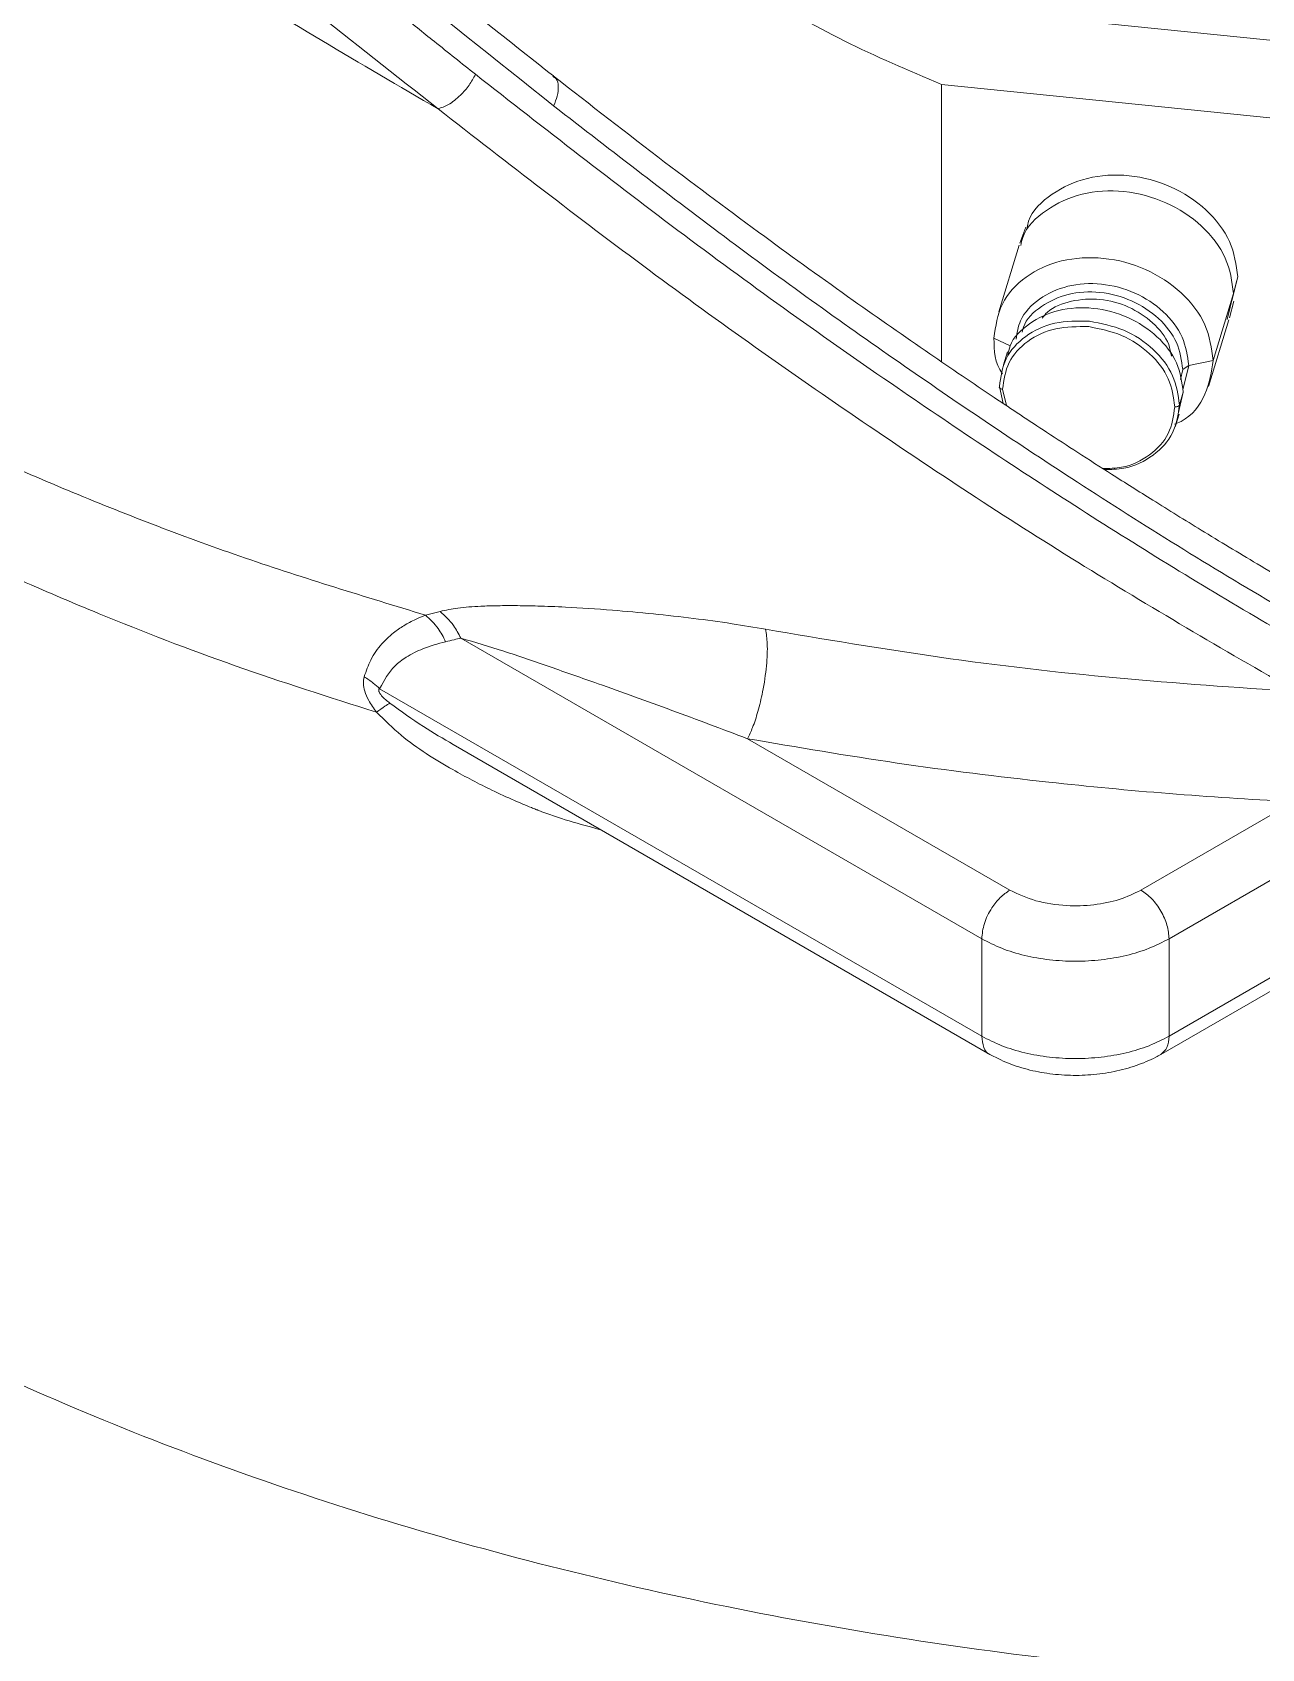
# Model space of a CAD drawing. Header units: millimetres. Extents: x 169 to 14583, y -399 to 10804.
# Drawn here: x 13224.5 to 13317.3, y 7036.6 to 7158.6 of the extents above; entities that cross this region are included whole.
import ezdxf

# ---------------------------------------------------------------- set-up
doc = ezdxf.new("R2010")
doc.units = ezdxf.units.MM
doc.header["$LTSCALE"] = 35

msp = doc.modelspace()

# ---------------------------------------------------------------- linework, layer by layer
at = {"color": 7, "linetype": 'Continuous', "lineweight": 18}
for p, q in [((13289.355, 7160.885), (13368.14, 7152.866)), ((13293.164, 7154.636), (13360.858, 7147.745)), ((13293.164, 7133.706), (13293.164, 7154.636)), ((13299.527, 7143.88), (13299.079, 7142.649)), ((13299.022, 7142.505), (13297.483, 7137.468)), ((13315.081, 7138.328), (13315.52, 7140.112)), ((13313.666, 7133.813), (13315.204, 7138.85)), ((13314.727, 7136.909), (13315.204, 7138.85)), ((13314.892, 7137.016), (13315.21, 7138.293)), ((13313.304, 7131.843), (13314.842, 7136.879)), ((13297.121, 7135.498), (13298.341, 7134.907)), ((13298.131, 7134.453), (13297.836, 7133.487)), ((13311.186, 7132.371), (13311.372, 7133.119)), ((13311.368, 7131.596), (13311.817, 7133.425)), ((13311.817, 7133.425), (13313.666, 7133.813)), ((13297.525, 7131.832), (13297.823, 7130.556)), ((13297.768, 7131.631), (13298.059, 7130.4)), ((13311.009, 7129.784), (13311.41, 7131.415)), ((13311.115, 7130.448), (13311.41, 7131.415)), ((13310.803, 7128.793), (13311.098, 7129.76)), ((13255.32, 7114.865), (13254.218, 7114.582)), ((13256.871, 7112.849), (13296.194, 7090.148)), ((13250.755, 7109.031), (13296.194, 7082.799)), ((13256.307, 7104.811), (13296.816, 7081.426)), ((13256.312, 7104.82), (13256.498, 7104.709)), ((13298.316, 7093.823), (13278.517, 7105.252)), ((13310.336, 7090.148), (13330.915, 7102.028)), ((13343.641, 7102.026), (13310.336, 7082.799)), ((13308.215, 7093.823), (13319.756, 7100.485)), ((13309.715, 7081.426), (13334.12, 7095.514)), ((13296.194, 7082.799), (13296.194, 7090.148)), ((13310.336, 7082.799), (13310.336, 7090.148))]:
    msp.add_line(p, q, dxfattribs=at)
at = {"color": 7, "linetype": 'Continuous', "lineweight": 18, "flags": 128}
for points in [[(13315.204, 7138.85), (13315.381, 7139.556), (13315.52, 7140.112)], [(13311.372, 7133.119), (13311.621, 7133.29), (13311.817, 7133.425)]]:
    msp.add_lwpolyline(points, dxfattribs=at)
at = {"color": 7, "linetype": 'Continuous', "lineweight": 18}
for points, knots in [([(13156.83, 7220.948), (13157.606, 7220.537), (13159.157, 7219.716), (13161.739, 7218.145), (13164.449, 7216.363), (13167.59, 7214.168), (13171.147, 7211.558), (13175.093, 7208.567), (13180.455, 7204.431), (13187.224, 7199.156), (13195.41, 7192.847), (13206.468, 7184.515), (13220.478, 7174.462), (13237.583, 7163.074), (13249.304, 7156.221), (13255.158, 7152.799)], [0, 0, 0, 0, 0.0282868, 0.0565648, 0.0851011, 0.1140743, 0.1534742, 0.1937041, 0.2346093, 0.3178281, 0.4022353, 0.4872891, 0.6582088, 0.8293081, 1, 1, 1, 1]), ([(13269.076, 7218.004), (13268.618, 7217.591), (13266.486, 7215.669), (13263.591, 7211.932), (13260.487, 7206.857), (13258.465, 7201.592), (13257.463, 7196.234), (13257.523, 7190.843), (13258.632, 7185.492), (13260.778, 7180.246), (13263.938, 7175.174), (13268.067, 7170.34), (13273.11, 7165.802), (13279.021, 7161.633), (13285.666, 7157.838), (13290.667, 7155.702), (13293.164, 7154.636)], [0, 0, 0, 0, 0.02059908, 0.09587695, 0.17114921, 0.24662979, 0.32190767, 0.39717992, 0.47266051, 0.54793838, 0.62321064, 0.69869122, 0.77396909, 0.84924045, 0.92471748, 1, 1, 1, 1]), ([(13263.863, 7155.283), (13260.2, 7158.183), (13253.01, 7163.875), (13242.472, 7172.342), (13232.35, 7180.503), (13222.616, 7188.302), (13213.247, 7195.702), (13207.045, 7200.337), (13204.012, 7202.604)], [0, 0, 0, 0, 0.1837848, 0.360681, 0.5307129, 0.6939116, 0.850321, 1, 1, 1, 1]), ([(13257.984, 7155.407), (13256.949, 7156.232), (13255.063, 7157.738), (13252.509, 7159.786), (13250.259, 7161.596), (13247.935, 7163.47), (13245.188, 7165.69), (13242.202, 7168.112), (13239.132, 7170.607), (13235.692, 7173.411), (13231.926, 7176.486), (13227.986, 7179.707), (13224.553, 7182.512), (13215.697, 7189.751), (13207.966, 7195.901), (13201.195, 7201.289)], [0, 0, 0, 0, 0.05444948, 0.09932952, 0.13463981, 0.17312737, 0.22205474, 0.27975119, 0.33107649, 0.38449364, 0.46194094, 0.530609, 0.59335435, 0.64384467, 1, 1, 1, 1]), ([(13204.122, 7200.281), (13209.756, 7196.006), (13221.03, 7187.452), (13240.805, 7171.389), (13255.13, 7159.991), (13263.886, 7153.025)], [0, 0, 0, 0, 0.2797101, 0.5597254, 1, 1, 1, 1]), ([(13197.659, 7198.708), (13204.055, 7193.646), (13216.857, 7183.514), (13235.912, 7167.981), (13248.741, 7157.861), (13255.158, 7152.799)], [0, 0, 0, 0, 0.3329177, 0.6663523, 1, 1, 1, 1]), ([(13563.294, 7141.466), (13563.631, 7138.186), (13564.305, 7131.627), (13563.669, 7121.768), (13561.831, 7111.966), (13558.676, 7102.274), (13554.259, 7092.749), (13548.602, 7083.445), (13541.921, 7074.668), (13534.371, 7066.439), (13526.099, 7058.765), (13516.918, 7051.444), (13506.872, 7044.512), (13496.014, 7038.001), (13484.046, 7031.758), (13470.94, 7025.87), (13456.702, 7020.422), (13441.789, 7015.614), (13426.282, 7011.478), (13410.276, 7008.035), (13393.864, 7005.303), (13377.601, 7003.358), (13361.61, 7002.14), (13345.983, 7001.583), (13330.328, 7001.659), (13314.72, 7002.367), (13299.235, 7003.7), (13283.486, 7005.712), (13267.577, 7008.464), (13251.635, 7012.004), (13236.203, 7016.232), (13221.377, 7021.13), (13207.239, 7026.663), (13193.87, 7032.801), (13181.699, 7039.324), (13170.71, 7046.14), (13160.867, 7053.169), (13151.899, 7060.577), (13143.851, 7068.33), (13136.757, 7076.387), (13130.468, 7084.962), (13125.132, 7094.041), (13120.888, 7103.592), (13117.912, 7113.302), (13116.231, 7123.115), (13115.847, 7132.974), (13116.763, 7142.82), (13118.909, 7152.328), (13122.184, 7161.443), (13126.083, 7169.676), (13129.414, 7174.845), (13130.926, 7177.192)], [0, 0, 0, 0, 0.0212331, 0.0424662, 0.0636993, 0.0849324, 0.1061656, 0.1273986, 0.1486317, 0.1680962, 0.1875606, 0.207025, 0.2264894, 0.2459539, 0.2654183, 0.2866514, 0.3078846, 0.3291177, 0.3503507, 0.3715839, 0.392817, 0.41405, 0.4335145, 0.452979, 0.4724434, 0.4919078, 0.5113723, 0.5308367, 0.5520697, 0.5733029, 0.594536, 0.6157691, 0.6370022, 0.6582353, 0.6794684, 0.6989329, 0.7183973, 0.7378617, 0.7573261, 0.7767906, 0.796255, 0.8174881, 0.8387212, 0.8599543, 0.8811874, 0.9024206, 0.9236536, 0.9448867, 0.9643512, 0.9838156, 1, 1, 1, 1]), ([(13255.158, 7152.799), (13255.416, 7152.884), (13255.964, 7153.066), (13256.809, 7153.745), (13257.526, 7154.569), (13257.833, 7155.131), (13257.984, 7155.407)], [0, 0, 0, 0, 0.25574, 0.541438, 0.7741872, 1, 1, 1, 1]), ([(13332.006, 7105.968), (13327.231, 7108.584), (13317.679, 7113.817), (13303.625, 7122.482), (13288.948, 7132.223), (13273.69, 7143.122), (13263.219, 7151.312), (13257.984, 7155.407)], [0, 0, 0, 0, 0.18662121, 0.37326682, 0.55993373, 0.77995509, 1, 1, 1, 1]), ([(13263.886, 7153.025), (13263.99, 7153.277), (13264.207, 7153.807), (13264.267, 7154.519), (13264.156, 7155.052), (13263.916, 7155.188), (13263.828, 7155.238)], [0, 0, 0, 0, 0.2575554, 0.5388987, 0.8311348, 1, 1, 1, 1]), ([(13333.071, 7109.389), (13331.085, 7110.458), (13327.299, 7112.496), (13321.939, 7115.538), (13317.153, 7118.34), (13312.935, 7120.885), (13309.278, 7123.146), (13306.174, 7125.105), (13303.503, 7126.818), (13300.551, 7128.74), (13296.824, 7131.208), (13291.956, 7134.512), (13286.174, 7138.547), (13279.497, 7143.36), (13271.94, 7148.984), (13266.656, 7153.105), (13263.86, 7155.286)], [0, 0, 0, 0, 0.0829099, 0.1581157, 0.225613, 0.2853983, 0.3374688, 0.3818223, 0.418457, 0.4523486, 0.5091821, 0.5797875, 0.6641682, 0.762328, 0.8742707, 1, 1, 1, 1]), ([(13255.158, 7152.799), (13260.445, 7148.694), (13270.981, 7140.516), (13287.1, 7129.125), (13303.348, 7118.43), (13314.39, 7112.015), (13319.89, 7108.82)], [0, 0, 0, 0, 0.2528875, 0.5038468, 0.7528823, 1, 1, 1, 1]), ([(13263.886, 7153.025), (13268.306, 7149.599), (13277.038, 7142.832), (13290.228, 7133.378), (13304.013, 7124.122), (13318.374, 7115.17), (13328.533, 7109.593), (13333.531, 7106.849)], [0, 0, 0, 0, 0.19728732, 0.38970696, 0.5772471, 0.79200611, 1, 1, 1, 1]), ([(13315.52, 7140.112), (13315.396, 7141.015), (13315.15, 7142.821), (13313.253, 7145.278), (13310.539, 7147.067), (13307.319, 7147.925), (13304.076, 7147.729), (13301.431, 7146.467), (13299.867, 7145.027), (13299.654, 7144.013), (13299.621, 7143.855)], [0, 0, 0, 0, 0.1392055, 0.2784109, 0.4176164, 0.5568219, 0.6960274, 0.8352328, 0.9744383, 1, 1, 1, 1]), ([(13315.204, 7138.85), (13315.08, 7139.76), (13314.831, 7141.581), (13312.918, 7144.058), (13310.183, 7145.863), (13306.935, 7146.728), (13303.667, 7146.529), (13300.992, 7145.26), (13299.396, 7143.76), (13299.179, 7142.684), (13299.136, 7142.474)], [0, 0, 0, 0, 0.1380775, 0.276155, 0.4142325, 0.55231, 0.6903876, 0.8284651, 0.9665426, 1, 1, 1, 1]), ([(13529.831, 7138.118), (13529.503, 7135.351), (13528.847, 7129.817), (13526.486, 7121.601), (13523.132, 7113.507), (13518.703, 7105.585), (13513.254, 7097.878), (13506.807, 7090.432), (13499.402, 7083.289), (13491.081, 7076.491), (13481.891, 7070.076), (13471.886, 7064.082), (13461.123, 7058.543), (13449.663, 7053.49), (13437.574, 7048.953), (13424.924, 7044.957), (13411.786, 7041.527), (13398.235, 7038.681), (13384.35, 7036.436), (13370.21, 7034.804), (13355.897, 7033.796), (13341.492, 7033.417), (13327.079, 7033.669), (13312.741, 7034.55), (13298.559, 7036.056), (13284.616, 7038.178), (13270.992, 7040.904), (13257.764, 7044.218), (13245.009, 7048.101), (13232.801, 7052.53), (13221.209, 7057.481), (13210.3, 7062.925), (13200.137, 7068.83), (13190.778, 7075.163), (13182.277, 7081.886), (13174.683, 7088.963), (13168.04, 7096.351), (13162.385, 7104.008), (13157.753, 7111.891), (13154.161, 7119.954), (13151.669, 7128.15), (13150.235, 7135.918), (13150.154, 7140.948), (13150.118, 7143.205)], [0, 0, 0, 0, 0.0245016, 0.0490031, 0.0735047, 0.0980063, 0.1225078, 0.1470094, 0.171511, 0.1960125, 0.2205141, 0.2450156, 0.2695172, 0.2940188, 0.3185203, 0.3430219, 0.3675235, 0.392025, 0.4165266, 0.4410282, 0.4655297, 0.4900313, 0.5145329, 0.5390344, 0.563536, 0.5880376, 0.6125391, 0.6370407, 0.6615422, 0.6860438, 0.7105454, 0.7350469, 0.7595485, 0.7840501, 0.8085516, 0.8330532, 0.8575548, 0.8820563, 0.9065579, 0.9310595, 0.955561, 0.9800626, 1, 1, 1, 1]), ([(13311.817, 7133.425), (13311.718, 7134.151), (13311.52, 7135.602), (13309.995, 7137.578), (13307.815, 7139.016), (13305.223, 7139.706), (13302.627, 7139.545), (13300.462, 7138.545), (13299.05, 7137.073), (13298.863, 7135.893), (13298.787, 7135.414)], [0, 0, 0, 0, 0.13015363, 0.26030726, 0.39046089, 0.52061452, 0.65076815, 0.78092178, 0.91107542, 1, 1, 1, 1]), ([(13311.372, 7133.119), (13311.275, 7133.806), (13311.082, 7135.181), (13309.647, 7137.059), (13307.573, 7138.413), (13305.121, 7139.078), (13302.653, 7138.917), (13300.629, 7137.966), (13299.443, 7136.854), (13299.277, 7136.071), (13299.25, 7135.942)], [0, 0, 0, 0, 0.1389129, 0.277831, 0.4167451, 0.5556633, 0.6945774, 0.8334956, 0.9723636, 1, 1, 1, 1]), ([(13311.41, 7131.415), (13311.308, 7132.163), (13311.104, 7133.658), (13309.532, 7135.694), (13307.286, 7137.176), (13304.617, 7137.887), (13301.935, 7137.722), (13299.728, 7136.683), (13298.388, 7135.386), (13298.207, 7134.427), (13298.16, 7134.183)], [0, 0, 0, 0, 0.1362116, 0.2724232, 0.4086348, 0.5448464, 0.681058, 0.8172696, 0.9534809, 1, 1, 1, 1]), ([(13310.508, 7134.14), (13310.458, 7134.433), (13310.305, 7135.34), (13309.162, 7136.716), (13307.333, 7137.942), (13305.108, 7138.536), (13302.946, 7138.37), (13301.388, 7137.796), (13300.884, 7137.163), (13300.763, 7137.011)], [0, 0, 0, 0, 0.0821164, 0.2547401, 0.4273637, 0.5999874, 0.7726111, 0.9452347, 1, 1, 1, 1]), ([(13203.689, 7135.563), (13207.485, 7133.472), (13215.056, 7129.301), (13227.47, 7123.767), (13240.459, 7118.767), (13249.639, 7115.974), (13254.218, 7114.582)], [0, 0, 0, 0, 0.2518937, 0.5025185, 0.7518837, 1, 1, 1, 1]), ([(13297.121, 7135.498), (13297.138, 7134.555), (13297.155, 7133.606), (13297.758, 7132.799), (13297.761, 7132.795)], [0, 0, 0, 0, 0.9941773, 1, 1, 1, 1]), ([(13304.268, 7136.359), (13303.417, 7136.362), (13301.716, 7136.368), (13299.56, 7135.351), (13298.069, 7133.715), (13297.868, 7132.326), (13297.768, 7131.631)], [0, 0, 0, 0, 0.2499883, 0.5001215, 0.7500451, 1, 1, 1, 1]), ([(13310.767, 7130.308), (13310.667, 7131.022), (13310.466, 7132.453), (13308.975, 7134.392), (13306.819, 7135.849), (13305.118, 7136.189), (13304.268, 7136.359)], [0, 0, 0, 0, 0.2497249, 0.4998595, 0.7500311, 1, 1, 1, 1]), ([(13310.756, 7128.99), (13310.922, 7129.06), (13311.999, 7129.514), (13313.256, 7131.206), (13313.529, 7132.944), (13313.666, 7133.813)], [0, 0, 0, 0, 0.0831215, 0.5415607, 1, 1, 1, 1]), ([(13305.445, 7125.577), (13305.947, 7125.583), (13307.333, 7125.598), (13309.232, 7126.577), (13310.81, 7128.261), (13311.013, 7129.719), (13311.115, 7130.448)], [0, 0, 0, 0, 0.1591454, 0.4394303, 0.7197151, 1, 1, 1, 1]), ([(13305.331, 7125.65), (13305.814, 7125.656), (13307.142, 7125.675), (13308.97, 7126.602), (13310.467, 7128.22), (13310.667, 7129.612), (13310.767, 7130.308)], [0, 0, 0, 0, 0.1601214, 0.4402258, 0.7200954, 1, 1, 1, 1]), ([(13205.684, 7126.346), (13209.468, 7124.264), (13217.038, 7120.099), (13228.599, 7114.987), (13239.761, 7110.679), (13246.938, 7108.391), (13250.526, 7107.248)], [0, 0, 0, 0, 0.2799747, 0.5599557, 0.7799728, 1, 1, 1, 1]), ([(13111.4, 7120.363), (13111.444, 7119.549), (13111.634, 7116.114), (13112.79, 7110.082), (13114.877, 7102.304), (13117.82, 7094.615), (13121.535, 7087.04), (13126.028, 7079.605), (13131.279, 7072.339), (13137.269, 7065.265), (13143.977, 7058.41), (13151.381, 7051.797), (13159.453, 7045.451), (13168.164, 7039.392), (13177.485, 7033.644), (13187.381, 7028.226), (13197.818, 7023.158), (13208.759, 7018.457), (13220.166, 7014.14), (13231.997, 7010.222), (13244.21, 7006.718), (13256.764, 7003.64), (13269.612, 7000.998), (13282.71, 6998.802), (13296.01, 6997.06), (13309.467, 6995.778), (13323.033, 6994.96), (13336.658, 6994.61), (13350.295, 6994.728), (13363.896, 6995.315), (13377.413, 6996.367), (13390.797, 6997.882), (13404.001, 6999.855), (13416.979, 7002.276), (13429.683, 7005.141), (13442.074, 7008.432), (13454.085, 7012.159), (13464.463, 7015.783), (13470.625, 7018.325), (13473.09, 7019.342)], [0, 0, 0, 0, 0.008624, 0.0364197, 0.0642153, 0.092011, 0.1198066, 0.1476023, 0.1753979, 0.2031935, 0.2309892, 0.2587848, 0.2865805, 0.3143761, 0.3421718, 0.3699674, 0.3977631, 0.4255587, 0.4533543, 0.48115, 0.5089456, 0.5367413, 0.5645369, 0.5923326, 0.6201282, 0.6479238, 0.6757195, 0.7035151, 0.7313108, 0.7591064, 0.7869021, 0.8146977, 0.8424934, 0.870289, 0.8980846, 0.9258803, 0.9536759, 0.9814716, 1, 1, 1, 1]), ([(13431.959, 6993.563), (13431.649, 6993.478), (13426.942, 6992.191), (13417.479, 6990.158), (13403.598, 6987.519), (13389.415, 6985.449), (13375.044, 6983.888), (13360.542, 6982.867), (13345.957, 6982.38), (13331.333, 6982.434), (13316.744, 6983.024), (13302.249, 6984.147), (13287.924, 6985.802), (13273.811, 6987.98), (13259.954, 6990.679), (13246.421, 6993.881), (13233.268, 6997.572), (13220.565, 7001.737), (13208.348, 7006.361), (13196.656, 7011.432), (13185.545, 7016.923), (13175.061, 7022.809), (13165.262, 7029.064), (13156.173, 7035.667), (13147.827, 7042.599), (13140.259, 7049.824), (13133.502, 7057.311), (13127.596, 7065.025), (13122.553, 7072.94), (13118.393, 7081.034), (13115.139, 7089.265), (13112.767, 7097.598), (13111.437, 7105.991), (13110.887, 7111.68), (13111.043, 7114.556), (13111.047, 7114.624)], [0, 0, 0, 0, 0.0022645, 0.0344002, 0.0665473, 0.0987836, 0.1309301, 0.1630676, 0.1952033, 0.2273503, 0.2595867, 0.2917332, 0.3238706, 0.3560064, 0.3881534, 0.4203898, 0.4525363, 0.4846737, 0.5168095, 0.5489565, 0.5811929, 0.6133394, 0.6454768, 0.6776126, 0.7097596, 0.741996, 0.7741425, 0.8062799, 0.8384157, 0.8705627, 0.9027991, 0.9349456, 0.967083, 0.9992188, 1, 1, 1, 1]), ([(13254.218, 7114.582), (13253.966, 7114.479), (13253.401, 7114.25), (13252.588, 7113.812), (13251.866, 7113.311), (13251.321, 7112.836), (13250.717, 7112.2), (13250.075, 7111.325), (13249.737, 7110.368), (13249.584, 7109.933)], [0, 0, 0, 0, 0.1270379, 0.2851426, 0.4316301, 0.535056, 0.6154015, 0.8249831, 1, 1, 1, 1]), ([(13254.218, 7114.582), (13254.556, 7114.265), (13255.161, 7113.7), (13255.56, 7112.918), (13255.736, 7112.574)], [0, 0, 0, 0, 0.5599273, 1, 1, 1, 1]), ([(13279.883, 7113.513), (13279.037, 7113.659), (13277.2, 7113.976), (13274.368, 7114.356), (13271.348, 7114.696), (13268.107, 7114.986), (13265.204, 7115.174), (13262.846, 7115.269), (13261.141, 7115.304), (13259.704, 7115.301), (13258.186, 7115.252), (13256.688, 7115.15), (13255.755, 7114.956), (13255.32, 7114.865)], [0, 0, 0, 0, 0.0898573, 0.1950413, 0.3081519, 0.4265847, 0.5675169, 0.6540545, 0.7189281, 0.7852998, 0.8434565, 0.9272097, 1, 1, 1, 1]), ([(13255.32, 7114.865), (13255.681, 7114.533), (13256.296, 7113.964), (13256.703, 7113.176), (13256.871, 7112.849)], [0, 0, 0, 0, 0.58512944, 1, 1, 1, 1]), ([(13279.883, 7113.513), (13279.936, 7113.171), (13280.05, 7112.445), (13279.977, 7110.747), (13279.709, 7108.918), (13279.323, 7107.312), (13278.923, 7106.086), (13278.647, 7105.52), (13278.517, 7105.252)], [0, 0, 0, 0, 0.1703437, 0.3623793, 0.5648029, 0.72145, 0.8680064, 1, 1, 1, 1]), ([(13319.89, 7108.82), (13315.377, 7109.125), (13306.351, 7109.735), (13292.971, 7111.304), (13284.246, 7112.777), (13279.883, 7113.513)], [0, 0, 0, 0, 0.3333164, 0.6666503, 1, 1, 1, 1]), ([(13255.736, 7112.574), (13255.151, 7112.416), (13254.105, 7112.135), (13252.837, 7111.485), (13251.635, 7110.621), (13251.097, 7109.649), (13250.755, 7109.031)], [0, 0, 0, 0, 0.2873443, 0.5136111, 0.6909962, 1, 1, 1, 1]), ([(13255.736, 7112.574), (13255.948, 7112.624), (13256.328, 7112.713), (13256.705, 7112.808), (13256.871, 7112.849)], [0, 0, 0, 0, 0.5600122, 1, 1, 1, 1]), ([(13278.517, 7105.252), (13276.603, 7105.978), (13272.753, 7107.437), (13267.825, 7109.204), (13263.612, 7110.68), (13260.115, 7111.884), (13257.941, 7112.531), (13256.871, 7112.849)], [0, 0, 0, 0, 0.2497605, 0.5024607, 0.6709126, 0.8379962, 1, 1, 1, 1]), ([(13249.584, 7109.933), (13249.551, 7109.765), (13249.486, 7109.433), (13249.617, 7108.809), (13249.94, 7108.061), (13250.312, 7107.545), (13250.526, 7107.248)], [0, 0, 0, 0, 0.2139677, 0.4246752, 0.6694069, 1, 1, 1, 1]), ([(13249.584, 7109.933), (13249.822, 7109.779), (13250.247, 7109.507), (13250.6, 7109.176), (13250.755, 7109.031)], [0, 0, 0, 0, 0.5621322, 1, 1, 1, 1]), ([(13250.755, 7109.031), (13250.737, 7109.018), (13250.705, 7108.993), (13250.679, 7108.935), (13250.68, 7108.862), (13250.711, 7108.768), (13250.789, 7108.643), (13251.042, 7108.33), (13251.308, 7108.112), (13251.523, 7107.936)], [0, 0, 0, 0, 0.0713942, 0.1324921, 0.1889861, 0.2479184, 0.3344375, 0.4627227, 1, 1, 1, 1]), ([(13250.526, 7107.248), (13250.75, 7107.414), (13251.148, 7107.71), (13251.408, 7107.867), (13251.523, 7107.936)], [0, 0, 0, 0, 0.56, 1, 1, 1, 1]), ([(13250.526, 7107.248), (13251.133, 7106.654), (13252.866, 7104.959), (13255.89, 7103.088), (13258.784, 7101.559), (13260.778, 7100.649), (13261.891, 7100.18), (13262.471, 7099.948), (13262.639, 7099.881), (13264.244, 7099.248), (13265.857, 7098.81), (13267.453, 7098.377)], [0, 0, 0, 0, 0.1289149, 0.36804338, 0.54044511, 0.63710537, 0.70965062, 0.72935825, 0.73507334, 0.73802973, 1, 1, 1, 1]), ([(13251.523, 7107.936), (13252.361, 7107.327), (13253.931, 7106.187), (13255.555, 7105.255), (13256.312, 7104.82)], [0, 0, 0, 0, 0.53353392, 1, 1, 1, 1]), ([(13278.517, 7105.252), (13282.268, 7104.613), (13289.767, 7103.336), (13300.417, 7102.019), (13310.319, 7101.062), (13316.415, 7100.686), (13319.462, 7100.499)], [0, 0, 0, 0, 0.2803816, 0.5604621, 0.7803255, 1, 1, 1, 1]), ([(13296.194, 7090.148), (13296.234, 7090.531), (13296.314, 7091.296), (13296.882, 7092.429), (13297.582, 7093.313), (13298.071, 7093.653), (13298.316, 7093.823)], [0, 0, 0, 0, 0.279619, 0.5592379, 0.779619, 1, 1, 1, 1]), ([(13308.215, 7093.823), (13307.689, 7093.569), (13306.637, 7093.06), (13304.662, 7092.666), (13302.483, 7092.597), (13300.202, 7092.94), (13298.944, 7093.529), (13298.316, 7093.823)], [0, 0, 0, 0, 0.18675329, 0.37359523, 0.56032248, 0.7801874, 1, 1, 1, 1]), ([(13296.194, 7082.799), (13296.231, 7082.507), (13296.303, 7081.922), (13296.586, 7081.471), (13296.816, 7081.426), (13296.816, 7081.426)], [0, 0, 0, 0, 0.4999489, 0.9998979, 1, 1, 1, 1]), ([(13296.816, 7081.426), (13297.086, 7081.28), (13297.832, 7080.877), (13299.19, 7080.38), (13300.887, 7079.994), (13302.657, 7079.818), (13304.446, 7079.851), (13306.207, 7080.096), (13307.856, 7080.545), (13309.006, 7081.03), (13309.586, 7081.354), (13309.715, 7081.426)], [0, 0, 0, 0, 0.0729655, 0.2011982, 0.3291585, 0.4566671, 0.5840505, 0.7120826, 0.8415055, 0.96491, 1, 1, 1, 1])]:
    msp.add_open_spline(points, degree=3, knots=knots, dxfattribs=at)
for points in [[(13313.666, 7133.813), (13313.542, 7134.724), (13313.293, 7136.545), (13311.38, 7139.022), (13308.645, 7140.826), (13305.393, 7141.693), (13302.142, 7141.488), (13299.407, 7140.241), (13297.494, 7138.153), (13297.245, 7136.383), (13297.121, 7135.498)], [(13304.319, 7136.774), (13303.428, 7136.78), (13301.648, 7136.792), (13299.402, 7135.717), (13297.831, 7134.015), (13297.627, 7132.56), (13297.525, 7131.832)], [(13311.115, 7130.448), (13311.013, 7131.197), (13310.808, 7132.695), (13309.237, 7134.717), (13306.99, 7136.249), (13305.209, 7136.599), (13304.319, 7136.774)], [(13297.525, 7131.832), (13297.522, 7131.809), (13297.517, 7131.763), (13297.568, 7131.7), (13297.654, 7131.651), (13297.73, 7131.638), (13297.768, 7131.631)], [(13310.767, 7130.308), (13310.807, 7130.307), (13310.886, 7130.304), (13310.996, 7130.333), (13311.081, 7130.383), (13311.104, 7130.426), (13311.115, 7130.448)], [(13310.336, 7090.148), (13310.305, 7090.488), (13310.241, 7091.167), (13309.75, 7092.259), (13309.049, 7093.231), (13308.493, 7093.625), (13308.215, 7093.823)], [(13296.194, 7090.148), (13296.683, 7089.896), (13297.662, 7089.392), (13299.417, 7088.864), (13301.301, 7088.531), (13303.265, 7088.421), (13305.23, 7088.531), (13307.114, 7088.864), (13308.869, 7089.392), (13309.847, 7089.896), (13310.336, 7090.148)], [(13310.336, 7082.799), (13309.847, 7082.547), (13308.869, 7082.044), (13307.114, 7081.516), (13305.23, 7081.183), (13303.265, 7081.072), (13301.301, 7081.183), (13299.417, 7081.516), (13297.662, 7082.044), (13296.683, 7082.547), (13296.194, 7082.799)], [(13309.715, 7081.426), (13309.893, 7081.576), (13310.25, 7081.877), (13310.307, 7082.492), (13310.336, 7082.799)]]:
    msp.add_open_spline(points, degree=3, dxfattribs=at)

doc.saveas('drawing.dxf')
